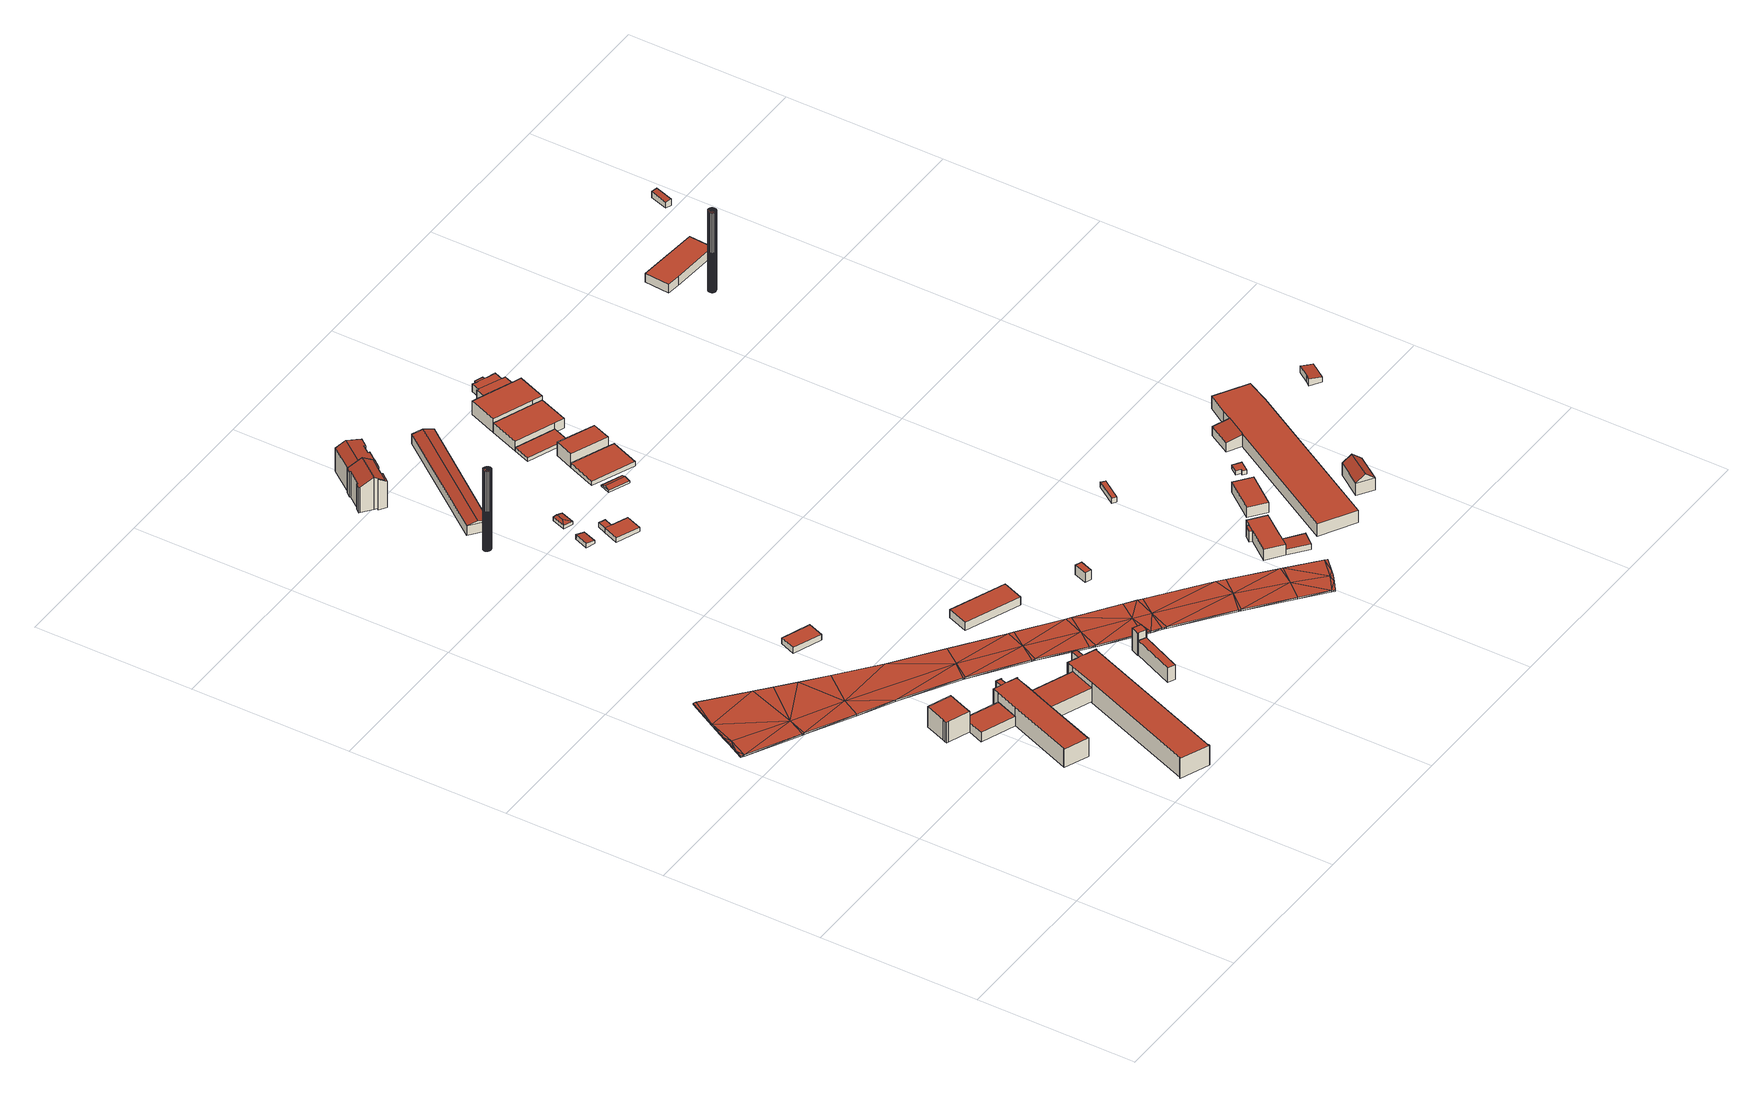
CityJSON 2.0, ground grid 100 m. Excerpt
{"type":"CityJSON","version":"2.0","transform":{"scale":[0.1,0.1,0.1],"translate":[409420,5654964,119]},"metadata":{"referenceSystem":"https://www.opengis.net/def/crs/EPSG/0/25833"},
"CityObjects":{
"building1":{"type":"Building","attributes":{"Dachtyp_tdc":"tdcPolyFlatRoof","Gemeindeschluessel":14612000,"Dachneigung":0,"QualitaetDacherkennung":70,"Geometrietyp2DReferenz":"3000","measuredHeight":14.01,"function":"31001_2000","roofType":"1000"},"geometry":[{"type":"Solid","lod":"2","boundaries":[[[[0,1,2,3]],[[1,4,5,2]],[[4,6,7,5]],[[6,8,9,7]],[[8,10,11,9]],[[10,12,13,11]],[[12,14,15,13]],[[14,0,3,15]],[[14,12,10,8,6,4,1,0]],[[3,2,5,7,9,11,13,15]]]],"semantics":{"surfaces":[{"type":"WallSurface"},{"type":"RoofSurface"},{"type":"GroundSurface"}],"values":[[0,0,0,0,0,0,0,0,1,2]]}}]},
"building2":{"type":"Building","attributes":{"Dachtyp_tdc":"tdcPolyFlatRoof","Gemeindeschluessel":14612000,"Dachneigung":0,"QualitaetDacherkennung":63,"Geometrietyp2DReferenz":"3000","measuredHeight":6.52,"function":"31001_2000","roofType":"1000"},"geometry":[{"type":"Solid","lod":"2","boundaries":[[[[16,17,18,19]],[[17,20,21,18]],[[20,22,23,21]],[[22,24,25,23]],[[24,16,19,25]],[[24,22,20,17,16]],[[19,18,21,23,25]]]],"semantics":{"surfaces":[{"type":"WallSurface"},{"type":"RoofSurface"},{"type":"GroundSurface"}],"values":[[0,0,0,0,0,1,2]]}}]},
"building3":{"type":"Building","attributes":{"Gemeindeschluessel":14612000,"Geometrietyp2DReferenz":"3000","function":"31001_2000","roofType":"9999"},"children":["building3-1","building3-2"]},
"building3-1":{"type":"BuildingPart","attributes":{"Dachtyp_tdc":"tdcPolyFlatRoof","Dachneigung":0,"QualitaetDacherkennung":44,"Geometrietyp2DReferenz":"3000","measuredHeight":12.61,"roofType":"1000"},"parents":["building3"],"geometry":[{"type":"MultiSurface","lod":"2","boundaries":[[[26,27,28,29,30]],[[27,31,32,28]],[[31,33,34,32]],[[33,35,36,34]],[[35,37,38,36]],[[37,39,40,38]],[[39,41,42,40]],[[41,43,44,42]],[[43,45,46,44]],[[45,47,48,46]],[[47,49,50,48]],[[49,51,52,50]],[[51,53,54,52]],[[53,55,56,54]],[[55,57,58,56]],[[57,59,60,58]],[[59,61,62,60]],[[61,63,64,62]],[[63,65,64]],[[61,59,57,55,53,51,49,47,45,43,41,39,37,35,33,31,27,26,63]],[[29,28,32,34,36,38,40,42,44,46,48,50,52,54,56,58,60,62,64]]],"semantics":{"surfaces":[{"type":"WallSurface"},{"type":"RoofSurface"},{"type":"GroundSurface"}],"values":[0,0,0,0,0,0,0,0,0,0,0,0,0,0,0,0,0,0,0,1,2]}}]},
"building3-2":{"type":"BuildingPart","attributes":{"Dachtyp_tdc":"tdcPolyFlatRoof","Dachneigung":0,"QualitaetDacherkennung":58,"Geometrietyp2DReferenz":"3000","measuredHeight":11.06,"roofType":"1000"},"parents":["building3"],"geometry":[{"type":"MultiSurface","lod":"2","boundaries":[[[66,67,68,69]],[[67,70,71,68]],[[70,72,73,71]],[[72,74,75,73]],[[74,76,28,75]],[[76,30,29,28]],[[30,76,74,72,70,67,66,65]],[[69,68,71,73,75,28,29,64]],[[65,66,69,64]]],"semantics":{"surfaces":[{"type":"WallSurface"},{"type":"RoofSurface"},{"type":"GroundSurface"}],"values":[0,0,0,0,0,0,1,2,0]}}]},
"building4":{"type":"Building","attributes":{"Gemeindeschluessel":14612000,"Geometrietyp2DReferenz":"3000","function":"31001_2000","roofType":"9999"},"children":["building4-1","building4-2"]},
"building4-1":{"type":"BuildingPart","attributes":{"Dachtyp_tdc":"tdcPolyFlatRoof","Dachneigung":0,"QualitaetDacherkennung":77,"Geometrietyp2DReferenz":"3000","measuredHeight":13.61,"roofType":"1000"},"parents":["building4"],"geometry":[{"type":"MultiSurface","lod":"2","boundaries":[[[77,78,79,80]],[[78,81,82,79]],[[81,83,84,82]],[[83,85,86,84]],[[85,87,88,86]],[[87,89,90,88]],[[89,91,92,90]],[[91,93,92]],[[94,95,96]],[[94,97,98,95]],[[97,99,100,98]],[[99,101,102,100]],[[101,103,104,102]],[[103,105,106,104]],[[105,107,108,106]],[[107,109,110,108]],[[109,77,80,110]],[[109,107,105,103,101,99,97,94,91,89,87,85,83,81,78,77]],[[80,79,82,84,86,88,90,92,95,98,100,102,104,106,108,110]]],"semantics":{"surfaces":[{"type":"WallSurface"},{"type":"RoofSurface"},{"type":"GroundSurface"}],"values":[0,0,0,0,0,0,0,0,0,0,0,0,0,0,0,0,0,1,2]}}]},
"building4-2":{"type":"BuildingPart","attributes":{"Dachtyp_tdc":"tdcPolyFlatRoof","Dachneigung":5.96,"QualitaetDacherkennung":40,"Geometrietyp2DReferenz":"3000","measuredHeight":13,"roofType":"2100"},"parents":["building4"],"geometry":[{"type":"MultiSurface","lod":"2","boundaries":[[[111,112,113,114]],[[112,115,116,113]],[[115,117,118,116]],[[117,96,95,118]],[[93,119,120,92]],[[119,111,114,120]],[[119,93,96,117,115,112,111]],[[114,113,116,118,95,92,120]]],"semantics":{"surfaces":[{"type":"WallSurface"},{"type":"RoofSurface"},{"type":"GroundSurface"}],"values":[0,0,0,0,0,0,1,2]}}]},
"building5":{"type":"Building","attributes":{"Dachtyp_tdc":"tdcPolyFlatRoof","Gemeindeschluessel":14612000,"Dachneigung":0,"QualitaetDacherkennung":69,"Geometrietyp2DReferenz":"3000","measuredHeight":9.52,"function":"31001_2000","roofType":"1000"},"geometry":[{"type":"Solid","lod":"2","boundaries":[[[[121,122,123,124]],[[122,125,126,123]],[[125,127,128,126]],[[127,121,124,128]],[[127,125,122,121]],[[124,123,126,128]]]],"semantics":{"surfaces":[{"type":"WallSurface"},{"type":"RoofSurface"},{"type":"GroundSurface"}],"values":[[0,0,0,0,1,2]]}}]},
"building6":{"type":"Building","attributes":{"Dachtyp_tdc":"tdcPolyFlatRoof","Gemeindeschluessel":14612000,"Dachneigung":0,"QualitaetDacherkennung":79,"Geometrietyp2DReferenz":"3000","measuredHeight":3.96,"function":"31001_2000","roofType":"1000"},"geometry":[{"type":"Solid","lod":"2","boundaries":[[[[129,130,131,132]],[[130,133,134,131]],[[133,135,136,134]],[[135,129,132,136]],[[135,133,130,129]],[[132,131,134,136]]]],"semantics":{"surfaces":[{"type":"WallSurface"},{"type":"RoofSurface"},{"type":"GroundSurface"}],"values":[[0,0,0,0,1,2]]}}]},
"building7":{"type":"Building","attributes":{"name":"Nossener Brücke","Stand_DGM":"2016","Stand_Basis-DLM":"2021","Gemeindeschluessel":"14612000","ObjektHoehe":1,"Stand_Laserscan":"2016","BodenHoehe":126.5,"Stand_3D-Stadtmodell":"2023","Geometrietyp2DReferenz":3000,"AbsoluteHoehe":127.5,"measuredHeight":1,"function":"53001_1800","roofType":"9999"},"geometry":[{"type":"MultiSurface","lod":"2","boundaries":[[[137,138,139]],[[140,138,137]],[[137,141,140]],[[140,141,142]],[[140,142,143]],[[140,143,144]],[[142,141,145]],[[146,147,148]],[[141,146,148]],[[141,148,145]],[[149,147,146]],[[146,150,149]],[[149,150,151]],[[152,153,154]],[[150,152,154]],[[150,154,151]],[[155,156,157]],[[152,155,157]],[[152,157,153]],[[155,158,156]],[[156,158,159]],[[158,160,161]],[[158,161,159]],[[161,160,162]],[[160,163,164]],[[160,164,162]],[[164,163,165]],[[163,166,167]],[[163,167,165]],[[167,166,168]],[[166,169,168]],[[168,169,170]],[[170,169,171]],[[170,171,172]],[[169,173,171]],[[174,137,139]],[[175,176,177]],[[175,177,137]],[[175,137,174]],[[137,177,141]],[[141,177,178]],[[141,178,179]],[[179,180,146]],[[179,146,141]],[[146,180,181]],[[182,183,150]],[[146,181,150]],[[150,181,182]],[[183,184,152]],[[183,152,150]],[[152,184,185]],[[185,186,155]],[[185,155,152]],[[186,187,155]],[[155,187,158]],[[158,187,188]],[[160,189,190]],[[188,191,158]],[[158,191,160]],[[160,191,189]],[[192,193,163]],[[190,192,163]],[[190,163,160]],[[193,194,166]],[[193,166,163]],[[195,196,197]],[[194,195,166]],[[166,195,169]],[[169,195,197]],[[173,169,197]],[[139,138,198]],[[139,198,199]],[[138,140,200]],[[138,200,198]],[[140,144,201]],[[140,201,200]],[[144,143,202]],[[144,202,201]],[[143,142,203]],[[143,203,202]],[[142,145,204]],[[142,204,203]],[[145,148,205]],[[145,205,204]],[[148,147,206]],[[148,206,205]],[[147,149,207]],[[147,207,206]],[[149,151,208]],[[149,208,207]],[[151,154,209]],[[151,209,208]],[[154,153,210]],[[154,210,209]],[[153,157,211]],[[153,211,210]],[[157,156,212]],[[157,212,211]],[[156,159,213]],[[156,213,212]],[[159,161,214]],[[159,214,213]],[[161,162,215]],[[161,215,214]],[[162,164,216]],[[162,216,215]],[[164,165,217]],[[165,167,218]],[[164,217,216]],[[165,218,217]],[[167,168,219]],[[167,219,218]],[[168,170,220]],[[168,220,219]],[[170,172,221]],[[170,221,220]],[[172,171,222]],[[172,222,221]],[[171,173,223]],[[171,223,222]],[[173,197,224]],[[173,224,223]],[[197,196,225]],[[197,225,224]],[[196,195,226]],[[196,226,225]],[[195,194,227]],[[195,227,226]],[[194,193,228]],[[194,228,227]],[[193,192,229]],[[193,229,228]],[[192,190,230]],[[192,230,229]],[[190,189,231]],[[190,231,230]],[[189,191,232]],[[189,232,231]],[[191,188,233]],[[191,233,232]],[[188,187,234]],[[188,234,233]],[[187,186,235]],[[187,235,234]],[[186,185,236]],[[186,236,235]],[[185,184,237]],[[185,237,236]],[[184,183,238]],[[184,238,237]],[[183,182,239]],[[183,239,238]],[[182,181,240]],[[180,179,241]],[[182,240,239]],[[181,180,242]],[[181,242,240]],[[180,241,242]],[[179,178,243]],[[179,243,241]],[[178,177,244]],[[178,244,243]],[[177,176,245]],[[177,245,244]],[[176,175,246]],[[176,246,245]],[[175,174,247]],[[175,247,246]],[[174,139,199]],[[174,199,247]],[[219,248,249]],[[220,248,219]],[[222,248,220]],[[221,222,220]],[[222,223,248]],[[199,250,247]],[[244,245,246]],[[250,244,246]],[[247,250,246]],[[251,244,250]],[[243,244,251]],[[241,243,251]],[[252,242,241]],[[251,252,241]],[[240,242,252]],[[253,238,239]],[[253,240,252]],[[239,240,253]],[[254,237,238]],[[253,254,238]],[[236,237,254]],[[255,235,236]],[[254,255,236]],[[255,234,235]],[[256,234,255]],[[233,234,256]],[[256,232,233]],[[257,232,256]],[[231,232,257]],[[230,231,257]],[[258,228,229]],[[258,229,230]],[[257,258,230]],[[249,227,228]],[[258,249,228]],[[224,225,226]],[[249,226,227]],[[248,226,249]],[[224,226,248]],[[224,248,223]],[[199,198,250]],[[250,198,200]],[[200,251,250]],[[203,251,200]],[[202,203,200]],[[201,202,200]],[[204,251,203]],[[205,206,252]],[[205,252,251]],[[204,205,251]],[[252,206,207]],[[207,253,252]],[[208,253,207]],[[209,210,254]],[[209,254,253]],[[208,209,253]],[[211,212,255]],[[211,255,254]],[[210,211,254]],[[212,256,255]],[[213,256,212]],[[214,257,256]],[[213,214,256]],[[215,257,214]],[[216,258,257]],[[215,216,257]],[[217,258,216]],[[218,249,258]],[[217,218,258]],[[219,249,218]]],"semantics":{"surfaces":[{"type":"RoofSurface"},{"type":"WallSurface"},{"type":"GroundSurface"}],"values":[0,0,0,0,0,0,0,0,0,0,0,0,0,0,0,0,0,0,0,0,0,0,0,0,0,0,0,0,0,0,0,0,0,0,0,0,0,0,0,0,0,0,0,0,0,0,0,0,0,0,0,0,0,0,0,0,0,0,0,0,0,0,0,0,0,0,0,0,0,0,1,1,1,1,1,1,1,1,1,1,1,1,1,1,1,1,1,1,1,1,1,1,1,1,1,1,1,1,1,1,1,1,1,1,1,1,1,1,1,1,1,1,1,1,1,1,1,1,1,1,1,1,1,1,1,1,1,1,1,1,1,1,1,1,1,1,1,1,1,1,1,1,1,1,1,1,1,1,1,1,1,1,1,1,1,1,1,1,1,1,1,1,1,1,1,1,1,1,1,1,2,2,2,2,2,2,2,2,2,2,2,2,2,2,2,2,2,2,2,2,2,2,2,2,2,2,2,2,2,2,2,2,2,2,2,2,2,2,2,2,2,2,2,2,2,2,2,2,2,2,2,2,2,2,2,2,2,2,2,2,2,2,2,2,2,2,2,2,2,2]}}]},
"building8":{"type":"Building","attributes":{"Dachtyp_tdc":"tdcPolyFlatRoof","Gemeindeschluessel":14612000,"Dachneigung":0,"QualitaetDacherkennung":72,"Geometrietyp2DReferenz":"3000","measuredHeight":10.06,"function":"31001_9998","roofType":"1000"},"geometry":[{"type":"Solid","lod":"2","boundaries":[[[[259,260,261,262]],[[260,263,264,261]],[[263,265,266,264]],[[265,259,262,266]],[[265,263,260,259]],[[262,261,264,266]]]],"semantics":{"surfaces":[{"type":"WallSurface"},{"type":"RoofSurface"},{"type":"GroundSurface"}],"values":[[0,0,0,0,1,2]]}}]},
"building9":{"type":"Building","attributes":{"Stand_DGM":"2016","Stand_Basis-DLM":"2021","Gemeindeschluessel":"14612000","ObjektHoehe":55,"Stand_Laserscan":"2016","BodenHoehe":120.13,"Stand_3D-Stadtmodell":"2023","Geometrietyp2DReferenz":1000,"AbsoluteHoehe":175.13,"measuredHeight":55,"function":"51002_1251","roofType":"9999"},"geometry":[{"type":"MultiSurface","lod":"2","boundaries":[[[267,268,269]],[[267,269,270]],[[267,270,271]],[[267,271,272]],[[267,273,274]],[[267,272,275]],[[267,275,276]],[[267,276,273]],[[267,274,277]],[[267,277,278]],[[267,278,279]],[[267,279,280]],[[267,280,281]],[[267,281,282]],[[267,282,283]],[[267,283,284]],[[267,284,285]],[[267,285,286]],[[269,268,287]],[[269,287,288]],[[268,267,289]],[[268,289,287]],[[267,286,290]],[[267,290,289]],[[286,285,291]],[[286,291,290]],[[285,284,292]],[[285,292,291]],[[284,283,293]],[[284,293,292]],[[283,282,294]],[[283,294,293]],[[282,281,295]],[[282,295,294]],[[281,280,296]],[[281,296,295]],[[280,279,297]],[[280,297,296]],[[279,278,298]],[[279,298,297]],[[278,277,299]],[[278,299,298]],[[277,274,300]],[[277,300,299]],[[274,273,301]],[[274,301,300]],[[273,276,302]],[[273,302,301]],[[276,275,303]],[[276,303,302]],[[275,272,304]],[[275,304,303]],[[272,271,305]],[[272,305,304]],[[271,270,306]],[[271,306,305]],[[270,269,288]],[[270,288,306]],[[306,288,287]],[[306,287,289]],[[306,289,290]],[[306,290,291]],[[306,291,292]],[[306,292,293]],[[306,293,294]],[[306,294,295]],[[306,295,296]],[[306,296,297]],[[306,297,298]],[[306,298,299]],[[306,299,300]],[[306,300,301]],[[306,301,302]],[[306,302,303]],[[306,303,304]],[[306,304,305]]],"semantics":{"surfaces":[{"type":"RoofSurface"},{"type":"WallSurface"},{"type":"GroundSurface"}],"values":[0,0,0,0,0,0,0,0,0,0,0,0,0,0,0,0,0,0,1,1,1,1,1,1,1,1,1,1,1,1,1,1,1,1,1,1,1,1,1,1,1,1,1,1,1,1,1,1,1,1,1,1,1,1,1,1,1,1,2,2,2,2,2,2,2,2,2,2,2,2,2,2,2,2,2,2]}}]},
"building10":{"type":"Building","attributes":{"Dachtyp_tdc":"tdcPolyFlatRoof","Gemeindeschluessel":14612000,"Dachneigung":0,"QualitaetDacherkennung":64,"Geometrietyp2DReferenz":"3000","measuredHeight":15.24,"function":"31001_9998","roofType":"1000"},"geometry":[{"type":"Solid","lod":"2","boundaries":[[[[307,308,309,266]],[[308,310,311,309]],[[310,312,313,311]],[[312,314,315,313]],[[314,316,262,315]],[[316,307,266,262]],[[316,314,312,310,308,307]],[[266,309,311,313,315,262]]]],"semantics":{"surfaces":[{"type":"WallSurface"},{"type":"RoofSurface"},{"type":"GroundSurface"}],"values":[[0,0,0,0,0,0,1,2]]}}]},
"building11":{"type":"Building","attributes":{"Dachtyp_tdc":"tdcPolyFlatRoof","Gemeindeschluessel":14612000,"Dachneigung":0,"QualitaetDacherkennung":61,"Geometrietyp2DReferenz":"3000","measuredHeight":5.58,"function":"31001_2000","roofType":"1000"},"geometry":[{"type":"Solid","lod":"2","boundaries":[[[[317,318,319,320]],[[318,321,322,319]],[[321,323,324,322]],[[323,317,320,324]],[[323,321,318,317]],[[320,319,322,324]]]],"semantics":{"surfaces":[{"type":"WallSurface"},{"type":"RoofSurface"},{"type":"GroundSurface"}],"values":[[0,0,0,0,1,2]]}}]},
"building12":{"type":"Building","attributes":{"Dachtyp_tdc":"tdcPolyFlatRoof","Gemeindeschluessel":14612000,"Dachneigung":8.83,"QualitaetDacherkennung":58,"Geometrietyp2DReferenz":"3000","measuredHeight":3,"function":"31001_2000","roofType":"2100"},"geometry":[{"type":"Solid","lod":"2","boundaries":[[[[325,326,327,328]],[[326,329,330,327]],[[329,331,332,330]],[[331,325,328,332]],[[331,329,326,325]],[[328,327,330,332]]]],"semantics":{"surfaces":[{"type":"WallSurface"},{"type":"RoofSurface"},{"type":"GroundSurface"}],"values":[[0,0,0,0,1,2]]}}]},
"building13":{"type":"Building","attributes":{"Gemeindeschluessel":14612000,"Geometrietyp2DReferenz":"3000","function":"31001_9998","roofType":"9999"},"children":["building13-1","building13-2","building13-3"]},
"building13-1":{"type":"BuildingPart","attributes":{"Dachtyp_tdc":"tdcGableRoof","Dachneigung":30.07,"QualitaetDacherkennung":68,"Geometrietyp2DReferenz":"3000","measuredHeight":22.13,"roofType":"3100"},"parents":["building13"],"geometry":[{"type":"MultiSurface","lod":"2","boundaries":[[[333,334,335]],[[333,336,337,334]],[[336,338,339,337]],[[338,340,341,339]],[[340,342,343,341]],[[342,344,345,343]],[[344,346,347,345]],[[346,348,349,347]],[[348,350,351,349]],[[350,352,353,351]],[[352,354,355,353]],[[354,356,357,355]],[[358,359,360,361]],[[354,352,350,348,346,344,342,340,338,336]],[[336,333,362,363,358,361,356,354]],[[359,364,334,337,339,341,343,345,347,349,351,353,355,357,360]]],"semantics":{"surfaces":[{"type":"WallSurface"},{"type":"RoofSurface"},{"type":"GroundSurface"}],"values":[0,0,0,0,0,0,0,0,0,0,0,0,0,1,1,2]}}]},
"building13-2":{"type":"BuildingPart","attributes":{"Dachtyp_tdc":"tdcPolyFlatRoof","Dachneigung":28.98,"QualitaetDacherkennung":38,"Geometrietyp2DReferenz":"3000","measuredHeight":18.69,"roofType":"2100"},"parents":["building13"],"geometry":[{"type":"MultiSurface","lod":"2","boundaries":[[[365,361,360,366]],[[356,367,368,357]],[[367,365,366,368]],[[367,356,361,365]],[[366,360,357,368]]],"semantics":{"surfaces":[{"type":"WallSurface"},{"type":"RoofSurface"},{"type":"GroundSurface"}],"values":[0,0,0,1,2]}}]},
"building13-3":{"type":"BuildingPart","attributes":{"Dachtyp_tdc":"tdcPolyFlatRoof","Dachneigung":28.8,"QualitaetDacherkennung":41,"Geometrietyp2DReferenz":"3000","measuredHeight":21.03,"roofType":"2100"},"parents":["building13"],"geometry":[{"type":"MultiSurface","lod":"2","boundaries":[[[369,370,371,372]],[[370,335,334,371]],[[373,374,359,358]],[[373,369,372,374]],[[373,358,363,362,335,370,369]],[[372,371,334,364,359,374]]],"semantics":{"surfaces":[{"type":"WallSurface"},{"type":"RoofSurface"},{"type":"GroundSurface"}],"values":[0,0,0,0,1,2]}}]},
"building14":{"type":"Building","attributes":{"Dachtyp_tdc":"tdcHipAndGableRoof","Gemeindeschluessel":14612000,"Dachneigung":10.18,"QualitaetDacherkennung":38,"Geometrietyp2DReferenz":"3000","measuredHeight":3,"function":"31001_2000","roofType":"5000"},"geometry":[{"type":"Solid","lod":"2","boundaries":[[[[375,376,377,378]],[[376,379,380,377]],[[379,381,382,380]],[[381,375,378,382]],[[379,376,383]],[[375,381,384]],[[376,375,384,383]],[[381,379,383,384]],[[378,377,380,382]]]],"semantics":{"surfaces":[{"type":"WallSurface"},{"type":"RoofSurface"},{"type":"GroundSurface"}],"values":[[0,0,0,0,1,0,1,1,2]]}}]},
"building15":{"type":"Building","attributes":{"Gemeindeschluessel":14612000,"Geometrietyp2DReferenz":"3000","function":"31001_2000","roofType":"9999"},"children":["building15-1","building15-2"]},
"building15-1":{"type":"BuildingPart","attributes":{"Dachtyp_tdc":"tdcPolyFlatRoof","Dachneigung":0,"QualitaetDacherkennung":24,"Geometrietyp2DReferenz":"3000","measuredHeight":3.03,"roofType":"1000"},"parents":["building15"],"geometry":[{"type":"MultiSurface","lod":"2","boundaries":[[[385,386,387,388]],[[385,389,390,386]],[[389,391,392,390]],[[391,389,385,388]],[[387,386,390,392]]],"semantics":{"surfaces":[{"type":"WallSurface"},{"type":"RoofSurface"},{"type":"GroundSurface"}],"values":[0,0,0,1,2]}}]},
"building15-2":{"type":"BuildingPart","attributes":{"Dachtyp_tdc":"tdcPolyFlatRoof","Dachneigung":0,"QualitaetDacherkennung":6,"Geometrietyp2DReferenz":"3000","measuredHeight":3,"roofType":"1000"},"parents":["building15"],"geometry":[{"type":"MultiSurface","lod":"2","boundaries":[[[393,394,395,396]],[[394,388,387,395]],[[391,397,398,392]],[[397,393,396,398]],[[397,391,388,394,393]],[[396,395,387,392,398]]],"semantics":{"surfaces":[{"type":"WallSurface"},{"type":"RoofSurface"},{"type":"GroundSurface"}],"values":[0,0,0,0,1,2]}}]},
"building16":{"type":"Building","attributes":{"Dachtyp_tdc":"tdcFreeFormRoof","Gemeindeschluessel":14612000,"Dachneigung":10.07,"QualitaetDacherkennung":59,"Geometrietyp2DReferenz":"3000","measuredHeight":19.46,"function":"31001_9998","roofType":"5000"},"geometry":[{"type":"Solid","lod":"2","boundaries":[[[[399,400,401,402]],[[400,403,404,401]],[[403,405,406,404]],[[405,407,408,406]],[[407,409,410,408]],[[409,411,412,410]],[[411,413,414,412]],[[413,399,402,414]],[[415,416,400,399]],[[407,405,403,416,415,413,411,409]],[[403,400,416]],[[399,413,415]],[[402,401,404,406,408,410,412,414]]]],"semantics":{"surfaces":[{"type":"WallSurface"},{"type":"RoofSurface"},{"type":"GroundSurface"}],"values":[[0,0,0,0,0,0,0,0,1,1,0,0,2]]}}]},
"building17":{"type":"Building","attributes":{"Dachtyp_tdc":"tdcGableRoof","Gemeindeschluessel":14612000,"Dachneigung":14.18,"QualitaetDacherkennung":92,"Geometrietyp2DReferenz":"3000","measuredHeight":8.1,"function":"31001_2000","roofType":"3100"},"geometry":[{"type":"Solid","lod":"2","boundaries":[[[[417,418,419,420]],[[418,421,422,419]],[[421,423,424,422]],[[423,417,420,424]],[[421,418,425]],[[417,423,426]],[[418,417,426,425]],[[423,421,425,426]],[[420,419,422,424]]]],"semantics":{"surfaces":[{"type":"WallSurface"},{"type":"RoofSurface"},{"type":"GroundSurface"}],"values":[[0,0,0,0,0,0,1,1,2]]}}]},
"building18":{"type":"Building","attributes":{"Dachtyp_tdc":"tdcPolyFlatRoof","Gemeindeschluessel":14612000,"Dachneigung":0,"QualitaetDacherkennung":72,"Geometrietyp2DReferenz":"3000","measuredHeight":6.76,"function":"31001_9998","roofType":"1000"},"geometry":[{"type":"Solid","lod":"2","boundaries":[[[[427,428,429,430]],[[428,431,432,429]],[[431,433,434,432]],[[433,427,430,434]],[[433,431,428,427]],[[430,429,432,434]]]],"semantics":{"surfaces":[{"type":"WallSurface"},{"type":"RoofSurface"},{"type":"GroundSurface"}],"values":[[0,0,0,0,1,2]]}}]},
"building19":{"type":"Building","attributes":{"Dachtyp_tdc":"tdcHipAndGableRoof","Gemeindeschluessel":14612000,"Dachneigung":24.44,"QualitaetDacherkennung":24,"Geometrietyp2DReferenz":"3000","measuredHeight":2.31,"function":"31001_2000","roofType":"5000"},"geometry":[{"type":"Solid","lod":"2","boundaries":[[[[435,436,437,438]],[[436,439,440,437]],[[439,441,442,440]],[[441,435,438,442]],[[439,436,443]],[[435,441,444]],[[436,435,444,443]],[[441,439,443,444]],[[438,437,440,442]]]],"semantics":{"surfaces":[{"type":"WallSurface"},{"type":"RoofSurface"},{"type":"GroundSurface"}],"values":[[0,0,0,0,1,0,1,1,2]]}}]},
"building20":{"type":"Building","attributes":{"Dachtyp_tdc":"tdcPolyFlatRoof","Gemeindeschluessel":14612000,"Dachneigung":0,"QualitaetDacherkennung":35,"Geometrietyp2DReferenz":"3000","measuredHeight":3,"function":"31001_2000","roofType":"1000"},"geometry":[{"type":"Solid","lod":"2","boundaries":[[[[445,446,447,448]],[[446,449,450,447]],[[449,451,452,450]],[[451,453,454,452]],[[453,445,448,454]],[[453,451,449,446,445]],[[448,447,450,452,454]]]],"semantics":{"surfaces":[{"type":"WallSurface"},{"type":"RoofSurface"},{"type":"GroundSurface"}],"values":[[0,0,0,0,0,1,2]]}}]},
"building21":{"type":"Building","attributes":{"Dachtyp_tdc":"tdcPolyFlatRoof","Gemeindeschluessel":14612000,"Dachneigung":0,"QualitaetDacherkennung":58,"Geometrietyp2DReferenz":"3000","measuredHeight":2.46,"function":"31001_2000","roofType":"1000"},"geometry":[{"type":"Solid","lod":"2","boundaries":[[[[455,456,457,458]],[[456,459,460,457]],[[459,461,462,460]],[[461,455,458,462]],[[461,459,456,455]],[[458,457,460,462]]]],"semantics":{"surfaces":[{"type":"WallSurface"},{"type":"RoofSurface"},{"type":"GroundSurface"}],"values":[[0,0,0,0,1,2]]}}]},
"building22":{"type":"Building","attributes":{"Dachtyp_tdc":"tdcPolyFlatRoof","Gemeindeschluessel":14612000,"Dachneigung":0,"QualitaetDacherkennung":27,"Geometrietyp2DReferenz":"3000","measuredHeight":9.34,"function":"31001_2000","roofType":"1000"},"geometry":[{"type":"Solid","lod":"2","boundaries":[[[[463,464,450,465]],[[464,466,447,450]],[[466,467,468,447]],[[467,463,465,468]],[[467,466,464,463]],[[465,450,447,468]]]],"semantics":{"surfaces":[{"type":"WallSurface"},{"type":"RoofSurface"},{"type":"GroundSurface"}],"values":[[0,0,0,0,1,2]]}}]},
"building23":{"type":"Building","attributes":{"Dachtyp_tdc":"tdcPolyFlatRoof","Gemeindeschluessel":14612000,"Dachneigung":0,"QualitaetDacherkennung":88,"Geometrietyp2DReferenz":"3000","measuredHeight":6.55,"function":"31001_2000","roofType":"1000"},"geometry":[{"type":"Solid","lod":"2","boundaries":[[[[469,470,471,462]],[[470,472,473,471]],[[472,474,475,473]],[[474,476,477,475]],[[476,478,458,477]],[[478,469,462,458]],[[478,476,474,472,470,469]],[[462,471,473,475,477,458]]]],"semantics":{"surfaces":[{"type":"WallSurface"},{"type":"RoofSurface"},{"type":"GroundSurface"}],"values":[[0,0,0,0,0,0,1,2]]}}]},
"building24":{"type":"Building","attributes":{"Dachtyp_tdc":"tdcPolyFlatRoof","Gemeindeschluessel":14612000,"Dachneigung":0,"QualitaetDacherkennung":85,"Geometrietyp2DReferenz":"3000","measuredHeight":9.27,"function":"31001_2000","roofType":"1000"},"geometry":[{"type":"Solid","lod":"2","boundaries":[[[[479,480,481,482]],[[480,483,484,481]],[[483,485,486,484]],[[485,487,488,486]],[[487,489,490,488]],[[489,491,492,490]],[[491,479,482,492]],[[491,489,487,485,483,480,479]],[[482,481,484,486,488,490,492]]]],"semantics":{"surfaces":[{"type":"WallSurface"},{"type":"RoofSurface"},{"type":"GroundSurface"}],"values":[[0,0,0,0,0,0,0,1,2]]}}]},
"building25":{"type":"Building","attributes":{"Gemeindeschluessel":14612000,"Geometrietyp2DReferenz":"3000","function":"31001_2000","roofType":"9999"},"children":["building25-1","building25-2","building25-3"]},
"building25-1":{"type":"BuildingPart","attributes":{"Dachtyp_tdc":"tdcPolyFlatRoof","Dachneigung":0,"QualitaetDacherkennung":86,"Geometrietyp2DReferenz":"3000","measuredHeight":7.29,"roofType":"1000"},"parents":["building25"],"geometry":[{"type":"MultiSurface","lod":"2","boundaries":[[[493,494,495,496,497]],[[498,499,500]],[[498,501,502,499]],[[501,503,504,502]],[[503,505,504]],[[506,507,508,509,510]],[[507,493,497,508]],[[507,506,503,501,498,494,493]],[[497,496,499,502,504,509,508]]],"semantics":{"surfaces":[{"type":"WallSurface"},{"type":"RoofSurface"},{"type":"GroundSurface"}],"values":[0,0,0,0,0,0,0,1,2]}}]},
"building25-2":{"type":"BuildingPart","attributes":{"Dachtyp_tdc":"tdcPolyFlatRoof","Dachneigung":0,"QualitaetDacherkennung":55,"Geometrietyp2DReferenz":"3000","measuredHeight":7.22,"roofType":"1000"},"parents":["building25"],"geometry":[{"type":"MultiSurface","lod":"2","boundaries":[[[505,511,512,504]],[[511,513,514,512]],[[513,510,509,514]],[[510,513,511,505]],[[504,512,514,509]]],"semantics":{"surfaces":[{"type":"WallSurface"},{"type":"RoofSurface"},{"type":"GroundSurface"}],"values":[0,0,0,1,2]}}]},
"building25-3":{"type":"BuildingPart","attributes":{"Dachtyp_tdc":"tdcPolyFlatRoof","Dachneigung":3.38,"QualitaetDacherkennung":80,"Geometrietyp2DReferenz":"3000","measuredHeight":4.34,"roofType":"2100"},"parents":["building25"],"geometry":[{"type":"MultiSurface","lod":"2","boundaries":[[[515,500,499,516]],[[495,517,518,496]],[[517,515,516,518]],[[517,495,500,515]],[[516,499,496,518]]],"semantics":{"surfaces":[{"type":"WallSurface"},{"type":"RoofSurface"},{"type":"GroundSurface"}],"values":[0,0,0,1,2]}}]},
"building26":{"type":"Building","attributes":{"Gemeindeschluessel":14612000,"Geometrietyp2DReferenz":"3000","function":"31001_2000","roofType":"9999"},"children":["building26-1","building26-2","building26-3"]},
"building26-1":{"type":"BuildingPart","attributes":{"Dachtyp_tdc":"tdcPolyFlatRoof","Dachneigung":0,"QualitaetDacherkennung":53,"Geometrietyp2DReferenz":"3000","measuredHeight":4.94,"roofType":"1000"},"parents":["building26"],"geometry":[{"type":"MultiSurface","lod":"2","boundaries":[[[519,520,521,522]],[[520,523,524,521]],[[523,525,524]],[[526,527,528,529,530]],[[527,531,532,528]],[[531,527,526,523,520,519]],[[521,524,529,528,532,522]]],"semantics":{"surfaces":[{"type":"WallSurface"},{"type":"RoofSurface"},{"type":"GroundSurface"}],"values":[0,0,0,0,0,1,2]}}]},
"building26-2":{"type":"BuildingPart","attributes":{"Dachtyp_tdc":"tdcPolyFlatRoof","Dachneigung":0,"QualitaetDacherkennung":47,"Geometrietyp2DReferenz":"3000","measuredHeight":3.21,"roofType":"1000"},"parents":["building26"],"geometry":[{"type":"MultiSurface","lod":"2","boundaries":[[[533,534,535,536]],[[534,530,529,535]],[[525,533,536,524]],[[525,530,534,533]],[[536,535,529,524]]],"semantics":{"surfaces":[{"type":"WallSurface"},{"type":"RoofSurface"},{"type":"GroundSurface"}],"values":[0,0,0,1,2]}}]},
"building26-3":{"type":"BuildingPart","attributes":{"Dachtyp_tdc":"tdcPolyFlatRoof","Dachneigung":0,"QualitaetDacherkennung":81,"Geometrietyp2DReferenz":"3000","measuredHeight":5.29,"roofType":"1000"},"parents":["building26"],"geometry":[{"type":"MultiSurface","lod":"2","boundaries":[[[537,538,539,540]],[[538,541,522,539]],[[541,519,522]],[[542,531,532,531]],[[542,543,544,532,531]],[[543,545,546,544]],[[545,537,540,546]],[[545,543,542,541,538,537]],[[540,539,522,532,544,546]]],"semantics":{"surfaces":[{"type":"WallSurface"},{"type":"RoofSurface"},{"type":"GroundSurface"}],"values":[0,0,0,0,0,0,0,1,2]}}]},
"building27":{"type":"Building","attributes":{"Dachtyp_tdc":"tdcPolyFlatRoof","Gemeindeschluessel":14612000,"Dachneigung":0,"QualitaetDacherkennung":70,"Geometrietyp2DReferenz":"3000","measuredHeight":3.18,"function":"31001_9998","roofType":"1000"},"geometry":[{"type":"Solid","lod":"2","boundaries":[[[[547,548,549,550]],[[548,551,552,549]],[[551,553,554,552]],[[553,547,550,554]],[[553,551,548,547]],[[550,549,552,554]]]],"semantics":{"surfaces":[{"type":"WallSurface"},{"type":"RoofSurface"},{"type":"GroundSurface"}],"values":[[0,0,0,0,1,2]]}}]},
"building28":{"type":"Building","attributes":{"Dachtyp_tdc":"tdcPolyFlatRoof","Gemeindeschluessel":14612000,"Dachneigung":0,"QualitaetDacherkennung":73,"Geometrietyp2DReferenz":"3000","measuredHeight":6.82,"function":"31001_2000","roofType":"1000"},"geometry":[{"type":"Solid","lod":"2","boundaries":[[[[555,556,557,558]],[[556,559,560,557]],[[559,561,562,560]],[[561,555,558,562]],[[561,559,556,555]],[[558,557,560,562]]]],"semantics":{"surfaces":[{"type":"WallSurface"},{"type":"RoofSurface"},{"type":"GroundSurface"}],"values":[[0,0,0,0,1,2]]}}]},
"building29":{"type":"Building","attributes":{"Dachtyp_tdc":"tdcPolyFlatRoof","Gemeindeschluessel":14612000,"Dachneigung":0,"QualitaetDacherkennung":81,"Geometrietyp2DReferenz":"3000","measuredHeight":2.64,"function":"31001_2000","roofType":"1000"},"geometry":[{"type":"Solid","lod":"2","boundaries":[[[[563,564,565,566]],[[564,567,568,565]],[[567,569,570,568]],[[569,571,572,570]],[[571,573,574,572]],[[573,563,566,574]],[[573,571,569,567,564,563]],[[566,565,568,570,572,574]]]],"semantics":{"surfaces":[{"type":"WallSurface"},{"type":"RoofSurface"},{"type":"GroundSurface"}],"values":[[0,0,0,0,0,0,1,2]]}}]},
"building30":{"type":"Building","attributes":{"Dachtyp_tdc":"tdcGableRoof","Gemeindeschluessel":14612000,"Dachneigung":39.29,"QualitaetDacherkennung":79,"Geometrietyp2DReferenz":"3000","measuredHeight":12.88,"function":"31001_2000","roofType":"3100"},"geometry":[{"type":"Solid","lod":"2","boundaries":[[[[575,576,577,578]],[[576,579,580,577]],[[579,581,582,580]],[[581,575,578,582]],[[579,576,583]],[[575,581,584]],[[576,575,584,583]],[[581,579,583,584]],[[578,577,580,582]]]],"semantics":{"surfaces":[{"type":"WallSurface"},{"type":"RoofSurface"},{"type":"GroundSurface"}],"values":[[0,0,0,0,0,0,1,1,2]]}}]},
"building31":{"type":"Building","attributes":{"Gemeindeschluessel":14612000,"Geometrietyp2DReferenz":"3000","function":"31001_2000","roofType":"9999"},"children":["building31-1","building31-2"]},
"building31-1":{"type":"BuildingPart","attributes":{"Dachtyp_tdc":"tdcPolyFlatRoof","Dachneigung":9.87,"QualitaetDacherkennung":84,"Geometrietyp2DReferenz":"3000","measuredHeight":8.07,"roofType":"2100"},"parents":["building31"],"geometry":[{"type":"MultiSurface","lod":"2","boundaries":[[[585,586,587,588]],[[586,589,590,587]],[[589,591,592,590]],[[591,589,586,585,593,594]],[[595,596,588,587,590,592]]],"semantics":{"surfaces":[{"type":"WallSurface"},{"type":"RoofSurface"},{"type":"GroundSurface"}],"values":[0,0,0,1,2]}}]},
"building31-2":{"type":"BuildingPart","attributes":{"Dachtyp_tdc":"tdcPolyFlatRoof","Dachneigung":0,"QualitaetDacherkennung":34,"Geometrietyp2DReferenz":"3000","measuredHeight":8.62,"roofType":"1000"},"parents":["building31"],"geometry":[{"type":"MultiSurface","lod":"2","boundaries":[[[597,598,599,592,591]],[[598,600,601,599]],[[600,602,603,601]],[[602,604,605,603]],[[604,606,607,605]],[[606,608,609,607]],[[608,610,585,588,609]],[[610,608,606,604,602,600,598,597,611,612]],[[596,595,592,599,601,603,605,607,609,588]]],"semantics":{"surfaces":[{"type":"WallSurface"},{"type":"RoofSurface"},{"type":"GroundSurface"}],"values":[0,0,0,0,0,0,0,1,2]}}]},
"building32":{"type":"Building","attributes":{"Stand_DGM":"2016","Stand_Basis-DLM":"2021","Gemeindeschluessel":"14612000","ObjektHoehe":55,"Stand_Laserscan":"2016","BodenHoehe":120.46,"Stand_3D-Stadtmodell":"2023","Geometrietyp2DReferenz":1000,"AbsoluteHoehe":175.46,"measuredHeight":55,"function":"51002_1251","roofType":"9999"},"geometry":[{"type":"MultiSurface","lod":"2","boundaries":[[[613,614,615]],[[613,615,616]],[[613,616,617]],[[613,617,618]],[[613,618,619]],[[613,619,620]],[[613,620,621]],[[613,621,622]],[[613,622,623]],[[613,623,624]],[[613,624,625]],[[613,625,626]],[[613,626,627]],[[613,627,628]],[[613,628,629]],[[613,629,630]],[[613,630,631]],[[613,631,632]],[[615,614,633]],[[615,633,634]],[[614,613,635]],[[614,635,633]],[[613,632,636]],[[613,636,635]],[[632,631,637]],[[632,637,636]],[[631,630,638]],[[631,638,637]],[[630,629,639]],[[630,639,638]],[[629,628,640]],[[629,640,639]],[[628,627,641]],[[628,641,640]],[[627,626,642]],[[627,642,641]],[[626,625,643]],[[626,643,642]],[[625,624,644]],[[625,644,643]],[[624,623,645]],[[624,645,644]],[[623,622,646]],[[623,646,645]],[[622,621,647]],[[622,647,646]],[[621,620,648]],[[621,648,647]],[[620,619,649]],[[620,649,648]],[[619,618,650]],[[619,650,649]],[[618,617,651]],[[618,651,650]],[[617,616,652]],[[617,652,651]],[[616,615,634]],[[616,634,652]],[[652,646,647]],[[652,647,648]],[[652,648,649]],[[652,649,650]],[[652,650,651]],[[652,645,646]],[[652,634,633]],[[652,633,635]],[[652,635,636]],[[652,636,637]],[[652,637,638]],[[652,638,639]],[[652,639,640]],[[652,640,641]],[[652,641,642]],[[652,642,643]],[[652,643,644]],[[652,644,645]]],"semantics":{"surfaces":[{"type":"RoofSurface"},{"type":"WallSurface"},{"type":"GroundSurface"}],"values":[0,0,0,0,0,0,0,0,0,0,0,0,0,0,0,0,0,0,1,1,1,1,1,1,1,1,1,1,1,1,1,1,1,1,1,1,1,1,1,1,1,1,1,1,1,1,1,1,1,1,1,1,1,1,1,1,1,1,2,2,2,2,2,2,2,2,2,2,2,2,2,2,2,2,2,2]}}]},
"building33":{"type":"Building","attributes":{"Dachtyp_tdc":"tdcPolyFlatRoof","Gemeindeschluessel":14612000,"Dachneigung":0,"QualitaetDacherkennung":56,"Geometrietyp2DReferenz":"3000","measuredHeight":6.05,"function":"31001_2000","roofType":"1000"},"geometry":[{"type":"Solid","lod":"2","boundaries":[[[[653,654,655,656]],[[654,657,658,655]],[[657,659,660,658]],[[659,661,662,660]],[[661,653,656,662]],[[661,659,657,654,653]],[[656,655,658,660,662]]]],"semantics":{"surfaces":[{"type":"WallSurface"},{"type":"RoofSurface"},{"type":"GroundSurface"}],"values":[[0,0,0,0,0,1,2]]}}]},
"building34":{"type":"Building","attributes":{"Dachtyp_tdc":"tdcPolyFlatRoof","Gemeindeschluessel":14612000,"Dachneigung":6.78,"QualitaetDacherkennung":59,"Geometrietyp2DReferenz":"3000","measuredHeight":4.68,"function":"31001_2000","roofType":"2100"},"geometry":[{"type":"Solid","lod":"2","boundaries":[[[[663,664,665,666]],[[664,667,668,665]],[[667,669,670,668]],[[669,671,672,670]],[[671,663,666,672]],[[671,669,667,664,663]],[[666,665,668,670,672]]]],"semantics":{"surfaces":[{"type":"WallSurface"},{"type":"RoofSurface"},{"type":"GroundSurface"}],"values":[[0,0,0,0,0,1,2]]}}]},
"building35":{"type":"Building","attributes":{"Dachtyp_tdc":"tdcPolyFlatRoof","Gemeindeschluessel":14612000,"Dachneigung":4.48,"QualitaetDacherkennung":82,"Geometrietyp2DReferenz":"3000","measuredHeight":4.45,"function":"31001_2000","roofType":"2100"},"geometry":[{"type":"Solid","lod":"2","boundaries":[[[[673,674,675,676]],[[674,677,678,675]],[[677,679,680,678]],[[679,673,676,680]],[[679,677,674,673]],[[676,675,678,680]]]],"semantics":{"surfaces":[{"type":"WallSurface"},{"type":"RoofSurface"},{"type":"GroundSurface"}],"values":[[0,0,0,0,1,2]]}}]}
},
"vertices":[
[913,1289,169],[895,1242,169],[895,1242,29],[913,1289,29],[763,1293,169],[763,1293,29],[749,1298,169],[749,1298,29],[752,1307,169],[752,1307,29],[759,1325,169],[759,1325,29],[811,1457,169],[811,1457,29],[957,1401,169],[957,1401,29],
[858,1147,92],[895,1242,92],[895,1242,27],[858,1147,27],[913,1289,92],[913,1289,27],[1127,1206,92],[1127,1206,27],[1072,1064,92],[1072,1064,27],
[1234,1214,155],[1234,1215,155],[1234,1215,29],[1234,1214,29],[1234,1214,140],[1294,1191,155],[1294,1191,29],[1292,1186,155],[1292,1186,29],[1289,1187,155],[1289,1187,29],[1253,1093,155],[1253,1093,29],[1189,930,155],[1189,930,29],[1059,596,155],[1059,596,29],[1061,595,155],[1061,595,29],[1059,589,155],[1059,589,29],[907,649,155],[907,649,29],[909,654,155],[909,654,29],[911,653,155],[911,653,29],[1072,1064,155],[1072,1064,29],[1127,1206,155],[1127,1206,29],[1142,1244,155],[1142,1244,29],[1140,1245,155],[1140,1245,29],[1142,1250,155],[1142,1250,29],[1203,1227,155],[1203,1227,29],[1203,1227,140],
[1223,1282,140],[1255,1270,140],[1255,1270,29],[1223,1282,29],[1253,1265,140],[1253,1265,29],[1251,1266,140],[1251,1266,29],[1233,1215,140],[1233,1215,29],[1234,1215,140],
[1173,80,157],[1176,79,157],[1176,79,21],[1173,80,21],[1465,823,157],[1465,823,21],[1529,986,157],[1529,986,21],[1544,1025,157],[1544,1025,21],[1541,1026,157],[1541,1026,21],[1543,1031,157],[1543,1031,21],[1619,1002,157],[1619,1002,21],[1619,1002,151],[1653,988,157],[1653,988,21],[1653,988,147],[1724,960,157],[1724,960,21],[1722,955,157],[1722,955,21],[1719,956,157],[1719,956,21],[1351,11,157],[1351,11,21],[1354,10,157],[1354,10,21],[1352,4,157],[1352,4,21],[1171,75,157],[1171,75,21],
[1674,1050,147],[1672,1046,147],[1672,1046,21],[1674,1050,21],[1671,1046,147],[1671,1046,21],[1651,989,147],[1651,989,21],[1640,1063,151],[1640,1063,21],
[1529,986,125],[1465,823,125],[1465,823,30],[1529,986,30],[1189,930,125],[1189,930,30],[1253,1093,125],[1253,1093,30],
[965,2409,62],[1004,2507,62],[1004,2507,23],[965,2409,23],[1180,2439,62],[1180,2439,23],[1142,2341,62],[1142,2341,23],
[87,2251,85],[88,2298,85],[70,2261,85],[151,2414,85],[400,2074,85],[509,2381,85],[267,2587,85],[250,2597,85],[598,2305,85],[701,1917,85],[848,2097,85],[705,2213,85],[1084,1904,85],[1293,1579,85],[1375,1690,85],[1610,1355,85],[1686,1461,85],[1661,1478,85],[1880,1155,85],[1957,1266,85],[1933,1283,85],[2127,983,85],[2204,1093,85],[2219,917,85],[2272,1044,85],[2299,1024,85],[2595,637,85],[2634,772,85],[2678,735,85],[2838,427,85],[2911,537,85],[2923,527,85],[3000,276,85],[3101,375,85],[3042,290,85],[3116,362,85],[3015,263,85],[47,2218,85],[26,2179,85],[3,2137,85],[20,2127,85],[341,1961,85],[353,1954,85],[639,1801,85],[854,1687,85],[1209,1482,85],[1219,1474,85],[1536,1251,85],[1552,1239,85],[1796,1048,85],[1825,1026,85],[2044,868,85],[2141,802,85],[2163,787,85],[2085,839,85],[2492,537,85],[2504,527,85],[2752,323,85],[2900,200,85],[2915,187,85],[2974,231,85],[88,2298,75],[70,2261,75],[151,2414,75],[250,2597,75],[267,2587,75],[509,2381,75],[598,2305,75],[705,2213,75],[848,2097,75],[1084,1904,75],[1375,1690,75],[1661,1478,75],[1686,1461,75],[1933,1283,75],[1957,1266,75],[2204,1093,75],[2272,1044,75],[2299,1024,75],[2634,772,75],[2678,735,75],[2911,537,75],[2923,527,75],[3101,375,75],[3116,362,75],[3042,290,75],[3015,263,75],[2974,231,75],[2915,187,75],[2900,200,75],[2752,323,75],[2504,527,75],[2492,537,75],[2163,787,75],[2141,802,75],[2085,839,75],[2044,868,75],[1825,1026,75],[1796,1048,75],[1552,1239,75],[1536,1251,75],[1219,1474,75],[1209,1482,75],[854,1687,75],[353,1954,75],[639,1801,75],[341,1961,75],[20,2127,75],[3,2137,75],[26,2179,75],[47,2218,75],[3000,276,75],[2838,427,75],[87,2251,75],[400,2074,75],[701,1917,75],[1293,1579,75],[1610,1355,75],[1880,1155,75],[2127,983,75],[2219,917,75],[2595,637,75],
[1999,814,114],[1882,555,114],[1882,555,13],[1999,814,13],[1837,575,114],[1837,575,13],[1953,835,114],[1953,835,13],
[883,4295,561],[880,4302,561],[876,4308,561],[869,4313,561],[862,4315,561],[854,4315,561],[836,4302,561],[833,4295,561],[847,4313,561],[840,4308,561],[833,4287,561],[836,4279,561],[840,4273,561],[847,4268,561],[854,4266,561],[862,4266,561],[869,4268,561],[876,4273,561],[880,4279,561],[883,4287,561],[880,4302,11],[876,4308,11],[883,4295,11],[883,4287,11],[880,4279,11],[876,4273,11],[869,4268,11],[862,4266,11],[854,4266,11],[847,4268,11],[840,4273,11],[836,4279,11],[833,4287,11],[833,4295,11],[836,4302,11],[840,4308,11],[847,4313,11],[854,4315,11],[862,4315,11],[869,4313,11],
[1953,835,166],[1949,837,166],[1949,837,13],[1972,887,166],[1972,887,13],[2024,863,166],[2024,863,13],[2002,812,166],[2002,812,13],[1999,814,166],
[2024,1728,74],[1973,1598,74],[1973,1598,19],[2024,1728,19],[1627,1733,74],[1627,1733,19],[1678,1863,74],[1678,1863,19],
[1176,3926,48],[1229,3905,39],[1229,3905,18],[1176,3926,18],[1196,3818,39],[1196,3818,18],[1142,3838,48],[1142,3838,18],
[843,4979,213],[843,4979,2],[843,4979,212],[828,4991,223],[828,4991,2],[765,5041,177],[765,5041,2],[760,5045,173],[760,5045,2],[782,5072,174],[782,5072,2],[786,5069,177],[786,5069,2],[852,5155,177],[852,5155,2],[847,5158,173],[847,5158,2],[872,5191,173],[872,5191,2],[876,5187,177],[876,5187,2],[941,5138,223],[941,5138,2],[989,5102,189],[989,5102,2],[915,5005,189],[915,5005,2],[951,5051,2],[951,5051,189],[873,4955,191],[876,4953,189],[876,4953,2],
[960,5044,182],[960,5044,2],[999,5094,182],[999,5094,2],
[880,4939,183],[837,4971,212],[837,4971,2],[880,4939,2],[925,4997,183],[925,4997,2],
[1303,4093,39],[1273,4007,39],[1273,4007,17],[1303,4093,17],[1215,4027,42],[1215,4027,17],[1246,4113,42],[1246,4113,17],[1249,4057,47],[1266,4106,47],
[1326,3876,50],[1326,3876,20],[1305,3825,20],[1305,3825,50],[1367,3859,50],[1367,3859,20],[1347,3808,50],[1347,3808,20],
[1410,3668,50],[1266,3726,50],[1266,3726,20],[1410,3668,20],[1449,3767,50],[1449,3767,20],
[876,5187,160],[996,5344,160],[996,5344,1],[876,5187,1],[1118,5252,179],[1118,5252,1],[1081,5203,179],[1081,5203,1],[1071,5211,181],[1071,5211,1],[1036,5164,181],[1036,5164,1],[1046,5157,179],[1046,5157,1],[999,5094,179],[999,5094,1],[924,5151,196],[1043,5308,196],
[896,4446,75],[1407,5115,75],[1407,5115,10],[896,4446,10],[1509,5038,74],[1509,5038,10],[997,4369,74],[997,4369,10],[1458,5077,91],[947,4408,91],
[2326,1410,80],[2356,1490,80],[2356,1490,13],[2326,1410,13],[2395,1475,80],[2395,1475,13],[2365,1395,80],[2365,1395,13],
[1631,4051,27],[1762,4000,27],[1762,4000,19],[1631,4051,19],[1737,3937,32],[1737,3937,19],[1607,3988,32],[1607,3988,19],[1744,3971,42],[1619,4019,42],
[1608,4096,49],[1680,4275,49],[1680,4275,19],[1608,4096,19],[1910,4183,49],[1910,4183,19],[1947,4168,49],[1947,4168,19],[1875,3989,49],[1875,3989,19],
[1887,4508,44],[1847,4404,44],[1847,4404,19],[1887,4508,19],[1600,4499,44],[1600,4499,19],[1640,4603,44],[1640,4603,19],
[1956,4299,112],[1910,4183,112],[1956,4299,19],[1680,4275,112],[1726,4391,112],[1726,4391,19],
[1640,4603,85],[1711,4789,85],[1711,4789,19],[1959,4694,85],[1959,4694,19],[2018,4671,85],[2018,4671,19],[1947,4485,85],[1947,4485,19],[1887,4508,85],
[1711,4789,113],[1780,4967,113],[1780,4967,20],[1711,4789,20],[1879,4929,113],[1879,4929,20],[2057,4860,113],[2057,4860,20],[2087,4849,113],[2087,4849,20],[2018,4671,113],[2018,4671,20],[1959,4694,113],[1959,4694,20],
[3267,838,83],[3157,694,83],[3157,694,53],[3157,694,10],[3267,838,10],[3103,623,83],[3103,623,10],[3103,623,48],[3004,699,83],[3004,699,10],[3109,837,83],[3109,837,10],[3109,837,82],[3141,879,83],[3168,914,83],[3168,914,10],[3141,879,10],[3141,879,82],
[3095,848,82],[3095,848,10],[3127,889,82],[3127,889,10],
[3220,533,48],[3220,533,10],[3275,604,53],[3275,604,10],
[1928,5017,69],[1950,5072,69],[1950,5072,19],[1928,5017,19],[1987,5058,69],[1987,5058,19],[1987,5058,51],[2039,5038,69],[2095,5017,69],[2095,5017,19],[2039,5038,19],[2039,5038,51],[2073,4961,69],[2073,4961,19],
[1999,5088,51],[2050,5069,51],[2050,5069,19],[1999,5088,19],
[1879,4929,72],[1915,5022,72],[1915,5022,19],[1879,4929,19],[1928,5017,72],[2073,4961,72],[2093,4953,72],[2093,4953,19],[2057,4860,72],[2057,4860,19],
[3095,1761,41],[3008,1636,41],[3008,1636,9],[3095,1761,9],[2982,1654,41],[2982,1654,9],[3069,1780,41],[3069,1780,9],
[3409,1158,78],[3509,1081,78],[3509,1081,10],[3409,1158,10],[3365,895,78],[3365,895,10],[3265,973,78],[3265,973,10],
[3625,1229,37],[3583,1172,37],[3583,1172,10],[3625,1229,10],[3561,1188,37],[3561,1188,10],[3568,1198,37],[3568,1198,10],[3543,1217,37],[3543,1217,10],[3577,1263,37],[3577,1263,10],
[3939,665,94],[3832,510,94],[3832,510,12],[3939,665,12],[3738,575,94],[3738,575,12],[3845,730,94],[3845,730,12],[3785,543,141],[3892,698,141],
[3770,1319,87],[3686,1367,70],[3686,1367,8],[3770,1319,8],[3765,1505,70],[3765,1505,8],[3850,1456,87],[3850,1456,8],[3774,1316,88],[3855,1453,88],[3855,1453,8],[3774,1316,8],
[3850,1456,94],[3876,1503,94],[3876,1503,8],[3959,1631,94],[3959,1631,8],[4161,1513,94],[4161,1513,8],[4092,1378,94],[4092,1378,8],[3550,441,94],[3550,441,8],[3333,567,94],[3333,567,8],[3770,1319,94],[3855,1453,94],[3774,1316,94],
[3402,4448,565],[3399,4456,565],[3395,4462,565],[3389,4467,565],[3381,4469,565],[3373,4469,565],[3366,4467,565],[3360,4462,565],[3355,4456,565],[3353,4448,565],[3353,4441,565],[3355,4433,565],[3360,4427,565],[3366,4422,565],[3373,4420,565],[3381,4420,565],[3389,4422,565],[3395,4427,565],[3399,4433,565],[3402,4441,565],[3399,4456,15],[3395,4462,15],[3402,4448,15],[3402,4441,15],[3399,4433,15],[3395,4427,15],[3389,4422,15],[3381,4420,15],[3373,4420,15],[3366,4422,15],[3360,4427,15],[3355,4433,15],[3353,4441,15],[3353,4448,15],[3355,4456,15],[3360,4462,15],[3366,4467,15],[3373,4469,15],[3381,4469,15],[3389,4467,15],
[3314,4622,73],[3232,4629,73],[3232,4629,13],[3314,4622,13],[3245,4788,73],[3245,4788,13],[3641,4755,73],[3641,4755,13],[3629,4599,73],[3629,4599,13],
[4406,1295,51],[4425,1322,51],[4425,1322,4],[4406,1295,4],[4476,1395,51],[4476,1395,4],[4540,1350,41],[4540,1350,4],[4470,1250,41],[4470,1250,4],
[3879,5147,53],[3915,5135,56],[3915,5135,12],[3879,5147,12],[3877,5019,56],[3877,5019,12],[3841,5031,53],[3841,5031,12]
]}
